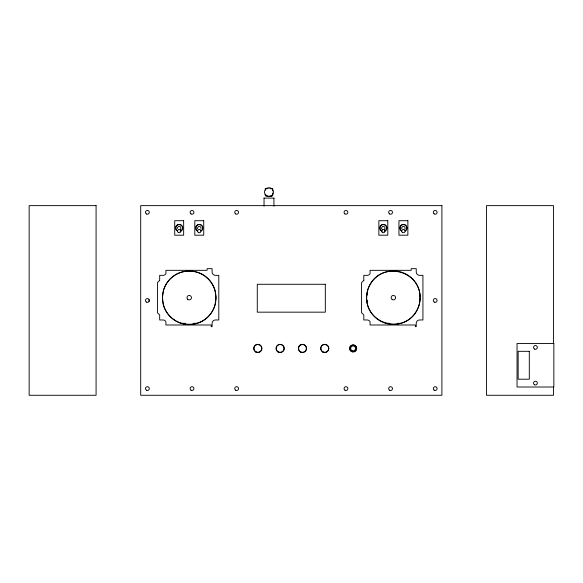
<?xml version="1.0" encoding="UTF-8"?>
<svg xmlns="http://www.w3.org/2000/svg" width="583" height="583" viewBox="0 0 583 583"><rect width="100%" height="100%" fill="white"/><g stroke="black" fill="none" stroke-linecap="round" stroke-linejoin="round"><path stroke-width="0.87" d="M180.373 229.323L180.635 228.966A1.785 1.785 0 0 0 180.635 227.232L180.023 226.598A1.625 1.625 0 0 0 178.354 226.598L177.742 227.232A1.785 1.785 0 0 0 177.575 228.551M384.518 229.323L384.78 228.966A1.785 1.785 0 0 0 384.78 227.232L384.168 226.598A1.625 1.625 0 0 0 382.492 226.598L381.88 227.232A1.785 1.785 0 0 0 381.88 228.966L382.149 229.323M271.219 196.056L272.851 194.423A4.46 4.46 0 0 0 272.851 189.956L271.219 188.324A4.46 4.46 0 0 0 266.759 188.324L265.127 189.956A4.46 4.46 0 0 0 265.127 194.423L267.837 196.5L271.219 196.056A4.46 4.46 0 0 1 266.759 196.056M268.165 188.506L265.309 188.506L265.309 190.145M269.812 188.506L272.669 188.506L272.669 190.962M267.145 195.873L265.309 195.873L265.309 194.234M270.833 195.873L272.669 195.873L272.669 193.009M263.968 198.103L274.01 198.103M181.809 323.317L185.299 323.317M193.155 323.317L196.646 323.317M385.953 323.317L389.444 323.317M397.3 323.317L400.791 323.317M553.449 343.555L553.449 205.631L486.521 205.631L486.521 395.274L553.449 395.274L553.449 387.105M419.585 293.424L419.585 296.813M419.585 298.511L419.585 301.899M367.159 293.424L367.159 295.122M367.159 300.209L367.159 301.899M273.937 198.103L273.937 206.258M268.989 195.873L268.989 196.653M264.041 198.103L264.041 206.258M215.44 293.424L215.44 301.899M149.073 299.604L149.073 301.375M177.516 230.839A3.345 3.345 0 0 1 176.824 225.577A3.345 3.345 0 0 1 182.085 226.27A3.345 3.345 0 0 1 180.052 231.174M197.484 231.036A3.571 3.571 0 0 1 196.537 225.65A3.571 3.571 0 0 1 202.002 225.65A3.571 3.571 0 0 1 201.055 231.036M177.407 231.036A3.571 3.571 0 0 1 176.452 225.65A3.571 3.571 0 0 1 181.925 225.65A3.571 3.571 0 0 1 180.97 231.036M381.544 231.036A3.571 3.571 0 0 1 380.597 225.65A3.571 3.571 0 0 1 386.063 225.65A3.571 3.571 0 0 1 385.115 231.036M401.629 231.036A3.571 3.571 0 0 1 400.674 225.65A3.571 3.571 0 0 1 406.147 225.65A3.571 3.571 0 0 1 405.192 231.036M401.738 230.839A3.345 3.345 0 0 1 400.849 225.789A3.345 3.345 0 0 1 405.972 225.789A3.345 3.345 0 0 1 405.083 230.839M404.857 228.966A1.785 1.785 0 0 0 404.857 227.232L404.245 226.598A1.625 1.625 0 0 0 402.576 226.598L401.964 227.232A1.785 1.785 0 0 0 401.964 228.966M382.463 231.174A3.345 3.345 0 0 1 380.59 226.022A3.345 3.345 0 0 1 386.07 226.022A3.345 3.345 0 0 1 384.197 231.174M197.593 230.839A3.345 3.345 0 0 1 196.704 225.789A3.345 3.345 0 0 1 201.835 225.789A3.345 3.345 0 0 1 200.938 230.839M200.887 228.551A1.785 1.785 0 0 0 200.72 227.232L200.107 226.598A1.625 1.625 0 0 0 198.431 226.598L197.819 227.232A1.785 1.785 0 0 0 197.819 228.966M163.371 290.735L162.453 297.665L163.371 304.596A26.774 26.774 0 0 0 175.84 320.847C184.082 325.423 194.372 325.423 202.614 320.847A26.774 26.774 0 0 0 215.091 304.596L216.001 297.665L215.091 290.735A26.774 26.774 0 0 0 202.614 274.476C194.372 269.9 184.082 269.9 175.84 274.476A26.774 26.774 0 0 0 163.371 290.735M367.509 290.735C359.339 324.899 409.23 338.264 419.228 304.596C427.405 270.432 377.514 257.067 367.509 290.735M159.669 280.372L157.439 282.602L157.439 312.721L159.669 314.951L159.669 319.972L163.014 319.972A3.345 3.345 0 0 1 165.915 321.648L165.915 324.993L211.257 324.993L211.257 326.669L212.095 326.669L212.095 323.317A3.345 3.345 0 0 1 215.44 319.972L218.793 319.972L218.793 275.351L215.44 275.351A3.345 3.345 0 0 1 212.095 272.006L212.095 268.661L207.074 268.661L207.074 270.33L165.915 270.33L165.915 273.682A3.345 3.345 0 0 1 163.014 275.351L159.669 275.351L159.669 280.372M363.807 280.372L361.577 282.602L361.577 312.721L363.807 314.951L363.807 319.972L367.159 319.972A3.345 3.345 0 0 1 370.052 321.648L370.052 324.993L415.402 324.993L415.402 326.669L416.24 326.669L416.24 323.317A3.345 3.345 0 0 1 419.585 319.972L422.93 319.972L422.93 275.351L419.585 275.351A3.345 3.345 0 0 1 416.24 272.006L416.24 268.661L411.219 268.661L411.219 270.33L370.052 270.33L370.052 273.682A3.345 3.345 0 0 1 367.159 275.351L363.807 275.351L363.807 280.372M96.078 205.631L29.15 205.631L29.15 395.274L96.078 395.274L96.078 205.631M441.899 205.631L140.7 205.631L140.7 395.274L441.899 395.274L441.899 205.631M183.652 220.695L174.725 220.695L174.725 235.197L183.652 235.197L183.652 220.695M203.729 220.695L194.809 220.695L194.809 235.197L203.729 235.197L203.729 220.695M387.79 220.695L378.87 220.695L378.87 235.197L387.79 235.197L387.79 220.695M407.874 220.695L398.947 220.695L398.947 235.197L407.874 235.197L407.874 220.695M325.321 284.278L257.278 284.278L257.278 312.167L325.321 312.167L325.321 284.278M553.85 343.511L517.041 343.511L517.041 387.017L553.85 387.017L553.85 343.511M529.306 351.323L518.156 351.323L518.156 379.205L529.306 379.205L529.306 351.323M178.354 232.515A1.676 1.618 0 0 0 180.861 231.116A1.676 1.618 0 0 0 178.354 229.717A1.676 1.618 0 0 0 178.354 232.515M534.494 349.057A1.895 1.895 0 0 0 537.337 347.417A1.895 1.895 0 0 0 534.494 345.777A1.895 1.895 0 0 0 534.494 349.057M534.494 384.758A1.895 1.895 0 0 0 537.337 383.111A1.895 1.895 0 0 0 534.494 381.471A1.895 1.895 0 0 0 534.494 384.758M174.353 320.125A26.774 26.774 0 0 0 215.943 299.618A26.774 26.774 0 0 0 177.385 273.85A26.774 26.774 0 0 0 174.353 320.125M379.985 320.847A26.774 26.774 0 0 0 420.146 297.665A26.774 26.774 0 0 0 379.985 274.476A26.774 26.774 0 0 0 379.985 320.847M191.071 213.968A1.895 1.895 0 0 0 193.913 212.329A1.895 1.895 0 0 0 191.071 210.682A1.895 1.895 0 0 0 191.071 213.968M146.45 213.968A1.895 1.895 0 0 0 149.292 212.329A1.895 1.895 0 0 0 146.45 210.682A1.895 1.895 0 0 0 146.45 213.968M434.153 213.903A1.895 1.895 0 0 0 437.097 212.452A1.895 1.895 0 0 0 434.364 210.623A1.895 1.895 0 0 0 434.153 213.903M389.531 213.903A1.895 1.895 0 0 0 392.476 212.452A1.895 1.895 0 0 0 389.743 210.623A1.895 1.895 0 0 0 389.531 213.903M146.45 390.224A1.895 1.895 0 0 0 149.292 388.577A1.895 1.895 0 0 0 146.45 386.937A1.895 1.895 0 0 0 146.45 390.224M191.071 390.224A1.895 1.895 0 0 0 193.913 388.577A1.895 1.895 0 0 0 191.071 386.937A1.895 1.895 0 0 0 191.071 390.224M389.633 390.224A1.895 1.895 0 0 0 392.476 388.577A1.895 1.895 0 0 0 389.633 386.937A1.895 1.895 0 0 0 389.633 390.224M434.153 390.158A1.895 1.895 0 0 0 437.097 388.701A1.895 1.895 0 0 0 434.364 386.879A1.895 1.895 0 0 0 434.153 390.158M344.91 213.903A1.895 1.895 0 0 0 347.854 212.452A1.895 1.895 0 0 0 345.121 210.623A1.895 1.895 0 0 0 344.91 213.903M235.583 213.903A1.895 1.895 0 0 0 238.534 212.452A1.895 1.895 0 0 0 235.802 210.623A1.895 1.895 0 0 0 235.583 213.903M235.692 390.224A1.895 1.895 0 0 0 238.534 388.577A1.895 1.895 0 0 0 235.692 386.937A1.895 1.895 0 0 0 235.692 390.224M345.012 390.224A1.895 1.895 0 0 0 347.854 388.577A1.895 1.895 0 0 0 345.012 386.937A1.895 1.895 0 0 0 345.012 390.224M255.769 351.994A4.125 4.125 0 0 0 261.964 348.423A4.125 4.125 0 0 0 255.769 344.844A4.125 4.125 0 0 0 255.769 351.994M278.084 351.994A4.125 4.125 0 0 0 284.271 348.423A4.125 4.125 0 0 0 278.084 344.844A4.125 4.125 0 0 0 278.084 351.994M300.391 351.994A4.125 4.125 0 0 0 306.585 348.423A4.125 4.125 0 0 0 300.391 344.844A4.125 4.125 0 0 0 300.391 351.994M322.705 351.994A4.125 4.125 0 0 0 328.892 348.423A4.125 4.125 0 0 0 322.705 344.844A4.125 4.125 0 0 0 322.705 351.994M351.345 351.513A3.571 3.571 0 0 0 356.694 348.423A3.571 3.571 0 0 0 351.345 345.325A3.571 3.571 0 0 0 351.345 351.513M434.255 302.096A1.895 1.895 0 0 0 437.097 300.449A1.895 1.895 0 0 0 434.255 298.809A1.895 1.895 0 0 0 434.255 302.096M146.34 302.03A1.895 1.895 0 0 0 149.292 300.573A1.895 1.895 0 0 0 146.559 298.751A1.895 1.895 0 0 0 146.34 302.03M402.576 232.515A1.676 1.618 0 0 0 405.083 231.116A1.676 1.618 0 0 0 402.576 229.717A1.676 1.618 0 0 0 402.576 232.515M382.492 232.515A1.676 1.618 0 0 0 385.006 231.116A1.676 1.618 0 0 0 382.492 229.717A1.676 1.618 0 0 0 382.492 232.515M322.814 351.804A3.906 3.906 0 0 0 328.674 348.423A3.906 3.906 0 0 0 322.814 345.041A3.906 3.906 0 0 0 322.814 351.804M255.879 351.804A3.906 3.906 0 0 0 261.738 348.423A3.906 3.906 0 0 0 255.879 345.041A3.906 3.906 0 0 0 255.879 351.804M278.193 351.804A3.906 3.906 0 0 0 284.052 348.423A3.906 3.906 0 0 0 278.193 345.041A3.906 3.906 0 0 0 278.193 351.804M351.899 350.543A2.456 2.456 0 0 0 355.579 348.423A2.456 2.456 0 0 0 351.899 346.295A2.456 2.456 0 0 0 351.899 350.543M351.454 351.316A3.345 3.345 0 0 0 356.475 348.423A3.345 3.345 0 0 0 351.454 345.522A3.345 3.345 0 0 0 351.454 351.316M392.257 299.596A2.23 2.23 0 0 0 395.602 297.665A2.23 2.23 0 0 0 392.257 295.734A2.23 2.23 0 0 0 392.257 299.596M300.5 351.804A3.906 3.906 0 0 0 306.359 348.423A3.906 3.906 0 0 0 300.5 345.041A3.906 3.906 0 0 0 300.5 351.804M198.431 232.515A1.676 1.618 0 0 0 200.938 231.116A1.676 1.618 0 0 0 198.431 229.717A1.676 1.618 0 0 0 198.431 232.515M187.653 299.239A2.23 2.23 0 0 0 191.384 298.241A2.23 2.23 0 0 0 188.652 295.508A2.23 2.23 0 0 0 187.653 299.239"/></g></svg>
